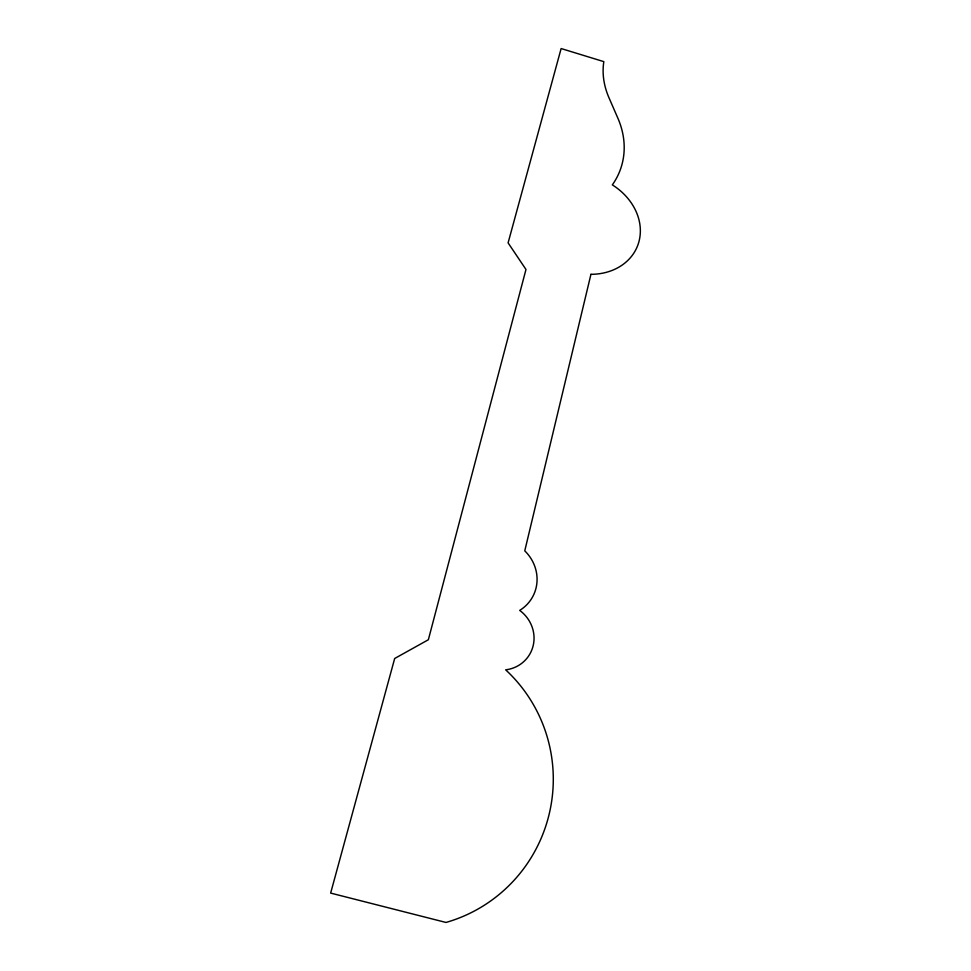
<?xml version="1.0" encoding="UTF-8"?>
<svg xmlns="http://www.w3.org/2000/svg" width="971" height="971" viewBox="0 0 971 971"><rect width="100%" height="100%" fill="white"/><g stroke="black" fill="none" stroke-linecap="round" stroke-linejoin="round"><path stroke-width="1.46" d="M590.938 274.32L524.765 550.848A40.612 38.221 27.8 0 1 519.703 610.395A34.337 32.808 34.2 0 1 533.188 645.606A34.337 32.808 34.2 0 1 505.66 669.832A148.539 146.912 -84.1 0 1 549.27 813.71A148.539 146.912 -84.1 0 1 445.968 922.45L330.65 893.089L394.675 658.496L428.357 639.743L525.979 269.477L508.1 242.871L561.129 48.55L603.828 61.634A89.016 69.293 24.5 0 0 608.999 97.816L617.859 118.159A96.772 78.335 19.3 0 1 612.337 184.878A58.345 48.477 22.6 0 1 639.221 240.553A58.345 48.477 22.6 0 1 590.938 274.32"/></g></svg>
